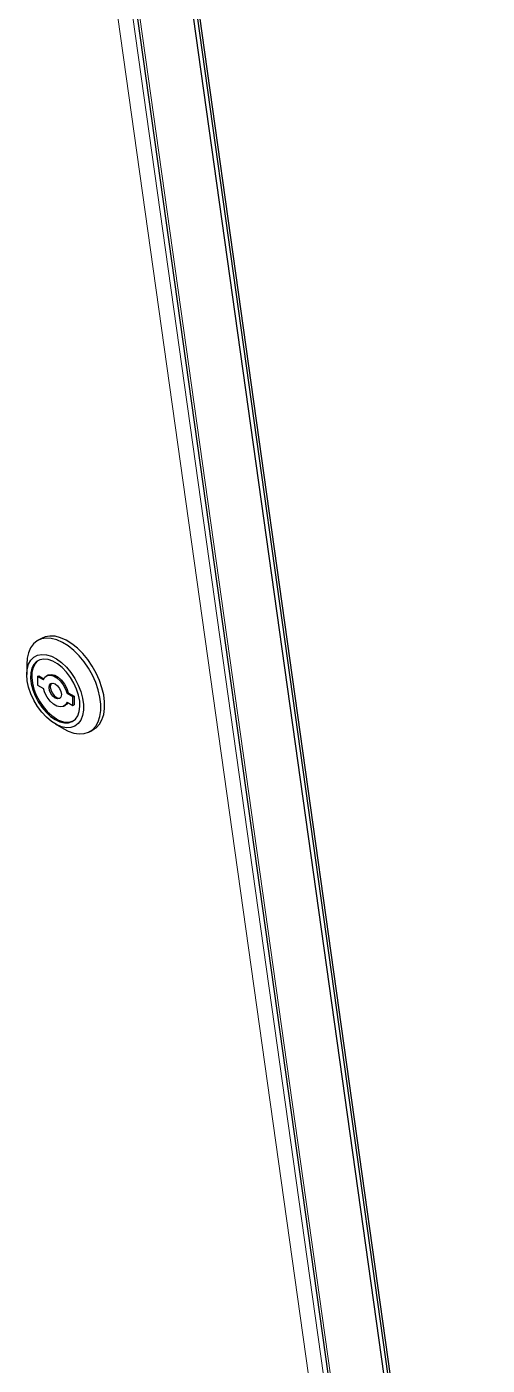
# Model space of a CAD drawing. Header units: millimetres. Extents: x -218071 to -203542, y 15363 to 51382.
# Drawn here: x -217053.53 to -217040.36, y 50975.67 to 51013.95 of the extents above; entities that cross this region are included whole.
import ezdxf

# ---------------------------------------------------------------- set-up
doc = ezdxf.new("R2010")
doc.units = ezdxf.units.MM
doc.header["$LTSCALE"] = 4
doc.layers.add('TPF-EQUIPEMENT', color=7, linetype='Continuous')

msp = doc.modelspace()

# ---------------------------------------------------------------- linework, layer by layer
at = {"layer": 'TPF-EQUIPEMENT', "color": 7, "linetype": 'Continuous', "lineweight": 25}
for p, q in [((-217049.464, 51019.2), (-217040.537, 50955.584)), ((-217049.358, 51019.261), (-217040.431, 50955.645)), ((-217049.283, 51019.203), (-217040.362, 50955.619)), ((-217050.655, 51016.3), (-217042.393, 50957.421)), ((-217053.108, 50996.456), (-217053.214, 50996.395)), ((-217053.525, 50995.708), (-217053.525, 50995.422)), ((-217053.217, 50995.367), (-217053.182, 50995.388)), ((-217053.217, 50995.367), (-217053.217, 50995.122)), ((-217053.049, 50995.27), (-217053.217, 50995.367)), ((-217053.182, 50995.388), (-217053.036, 50995.303)), ((-217052.926, 50995.406), (-217052.962, 50995.386)), ((-217053.217, 50995.122), (-217053.049, 50995.025)), ((-217052.375, 50994.881), (-217052.339, 50994.901)), ((-217052.206, 50994.784), (-217052.375, 50994.881)), ((-217052.339, 50994.901), (-217052.171, 50994.804)), ((-217052.206, 50994.784), (-217052.171, 50994.804)), ((-217052.171, 50994.804), (-217052.171, 50994.559)), ((-217052.462, 50994.52), (-217052.427, 50994.54)), ((-217052.375, 50994.636), (-217052.206, 50994.539)), ((-217052.206, 50994.539), (-217052.206, 50994.784)), ((-217052.206, 50994.539), (-217052.171, 50994.559)), ((-217052.712, 50994.014), (-217052.465, 50993.871)), ((-217051.715, 50993.797), (-217051.609, 50993.858))]:
    msp.add_line(p, q, dxfattribs=at)
at = {"layer": 'TPF-EQUIPEMENT', "color": 8, "linetype": 'Continuous', "lineweight": 18}
for p, q in [((-217043.025, 50957.978), (-217051.528, 51018.577)), ((-217051.071, 51018.364), (-217042.6, 50957.998)), ((-217050.575, 51016.258), (-217042.296, 50957.251))]:
    msp.add_line(p, q, dxfattribs=at)
at = {"layer": 'TPF-EQUIPEMENT', "color": 7, "linetype": 'Continuous', "lineweight": 25, "flags": 128}
for points in [[(-217052.465, 50993.871), (-217052.343, 50993.809), (-217052.183, 50993.752), (-217052.031, 50993.728), (-217051.888, 50993.735), (-217051.759, 50993.774), (-217051.646, 50993.844), (-217051.553, 50993.944), (-217051.481, 50994.07), (-217051.432, 50994.221), (-217051.407, 50994.392), (-217051.407, 50994.579), (-217051.432, 50994.779), (-217051.481, 50994.986), (-217051.553, 50995.196), (-217051.646, 50995.403), (-217051.759, 50995.603), (-217051.888, 50995.791), (-217052.031, 50995.963), (-217052.183, 50996.115), (-217052.343, 50996.243), (-217052.505, 50996.343), (-217052.666, 50996.415), (-217052.823, 50996.456), (-217052.971, 50996.464), (-217053.107, 50996.441), (-217053.229, 50996.386), (-217053.332, 50996.301), (-217053.415, 50996.188), (-217053.476, 50996.049), (-217053.513, 50995.888), (-217053.525, 50995.708), (-217053.525, 50995.708)], [(-217051.609, 50993.858), (-217051.54, 50993.905), (-217051.447, 50994.005), (-217051.375, 50994.131), (-217051.326, 50994.282), (-217051.301, 50994.453), (-217051.301, 50994.64), (-217051.326, 50994.84), (-217051.375, 50995.047), (-217051.447, 50995.257), (-217051.54, 50995.464), (-217051.653, 50995.664), (-217051.782, 50995.853), (-217051.924, 50996.024), (-217052.077, 50996.176), (-217052.237, 50996.304), (-217052.399, 50996.405), (-217052.56, 50996.476), (-217052.717, 50996.517), (-217052.865, 50996.526), (-217053.001, 50996.502), (-217053.108, 50996.456)], [(-217053.525, 50995.422), (-217053.512, 50995.582), (-217053.473, 50995.722), (-217053.41, 50995.838), (-217053.324, 50995.924), (-217053.219, 50995.98), (-217053.097, 50996.002), (-217052.963, 50995.991), (-217052.821, 50995.947), (-217052.675, 50995.87), (-217052.531, 50995.764), (-217052.392, 50995.632), (-217052.264, 50995.478), (-217052.15, 50995.308), (-217052.054, 50995.125), (-217051.979, 50994.938), (-217051.928, 50994.75), (-217051.902, 50994.57), (-217051.902, 50994.401), (-217051.928, 50994.251), (-217051.979, 50994.123), (-217052.054, 50994.021), (-217052.15, 50993.95), (-217052.264, 50993.911), (-217052.392, 50993.905), (-217052.531, 50993.933), (-217052.675, 50993.994), (-217052.821, 50994.085), (-217052.963, 50994.205), (-217053.097, 50994.348), (-217053.219, 50994.511), (-217053.324, 50994.689), (-217053.41, 50994.874), (-217053.473, 50995.062), (-217053.512, 50995.247), (-217053.525, 50995.422)], [(-217052.712, 50994.136), (-217052.578, 50994.074), (-217052.449, 50994.043), (-217052.33, 50994.045), (-217052.224, 50994.08), (-217052.136, 50994.147), (-217052.069, 50994.243), (-217052.025, 50994.364), (-217052.006, 50994.507), (-217052.012, 50994.665), (-217052.044, 50994.834), (-217052.099, 50995.008), (-217052.177, 50995.179), (-217052.275, 50995.343), (-217052.388, 50995.492), (-217052.513, 50995.622), (-217052.645, 50995.727), (-217052.779, 50995.805), (-217052.911, 50995.852), (-217053.036, 50995.866), (-217053.149, 50995.847), (-217053.246, 50995.796), (-217053.324, 50995.715), (-217053.38, 50995.606), (-217053.412, 50995.473), (-217053.418, 50995.322), (-217053.399, 50995.157), (-217053.355, 50994.985), (-217053.288, 50994.812), (-217053.2, 50994.644), (-217053.094, 50994.487), (-217052.975, 50994.347), (-217052.846, 50994.228), (-217052.712, 50994.136)], [(-217053.194, 50995.829), (-217053.211, 50995.817), (-217053.289, 50995.735), (-217053.345, 50995.626), (-217053.376, 50995.494), (-217053.383, 50995.342), (-217053.364, 50995.178), (-217053.32, 50995.005), (-217053.253, 50994.832), (-217053.164, 50994.664), (-217053.059, 50994.507), (-217052.939, 50994.367), (-217052.81, 50994.249), (-217052.677, 50994.157)], [(-217053.049, 50995.27), (-217053.006, 50995.349), (-217052.941, 50995.396), (-217052.857, 50995.409), (-217052.761, 50995.386), (-217052.662, 50995.329), (-217052.567, 50995.242), (-217052.483, 50995.132), (-217052.417, 50995.009), (-217052.375, 50994.881)], [(-217052.926, 50995.406), (-217052.905, 50995.417), (-217052.821, 50995.43), (-217052.726, 50995.406), (-217052.627, 50995.349), (-217052.532, 50995.262), (-217052.448, 50995.153), (-217052.382, 50995.029), (-217052.339, 50994.901)], [(-217052.889, 50995.055), (-217052.875, 50995.125), (-217052.837, 50995.17), (-217052.78, 50995.181), (-217052.712, 50995.157), (-217052.644, 50995.103), (-217052.587, 50995.025), (-217052.549, 50994.937), (-217052.535, 50994.851), (-217052.549, 50994.781), (-217052.587, 50994.737), (-217052.644, 50994.725), (-217052.712, 50994.749), (-217052.78, 50994.803), (-217052.837, 50994.881), (-217052.875, 50994.969), (-217052.889, 50995.055)], [(-217052.818, 50995.178), (-217052.84, 50995.146), (-217052.853, 50995.075)], [(-217052.375, 50994.636), (-217052.417, 50994.557), (-217052.483, 50994.51), (-217052.567, 50994.497), (-217052.662, 50994.52), (-217052.761, 50994.577), (-217052.857, 50994.664), (-217052.941, 50994.774), (-217053.006, 50994.897), (-217053.049, 50995.025)], [(-217052.853, 50995.075), (-217052.84, 50994.99), (-217052.802, 50994.901), (-217052.744, 50994.824), (-217052.677, 50994.769), (-217052.609, 50994.746), (-217052.57, 50994.749)], [(-217052.352, 50994.623), (-217052.382, 50994.578), (-217052.427, 50994.54)]]:
    msp.add_lwpolyline(points, dxfattribs=at)
at = {"layer": 'TPF-EQUIPEMENT', "color": 7, "linetype": 'Continuous', "lineweight": 25}
msp.add_arc((-217052.38, 50994.577), 0.514, 234.8141, 291.1964, dxfattribs=at)

doc.saveas('drawing.dxf')
